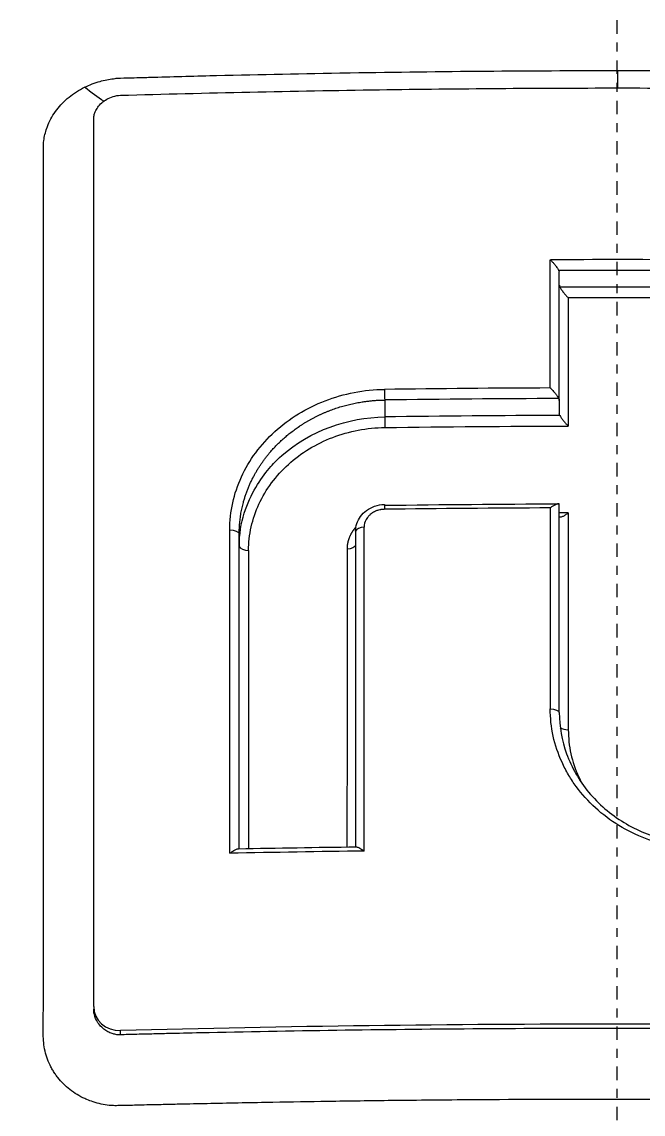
# Model space of a CAD drawing. Header units: millimetres. Extents: x 0 to 4378, y 0 to 2376.
# Drawn here: x 2208.01 to 2214.96, y 1606.18 to 1618.39 of the extents above; entities that cross this region are included whole.
import ezdxf

# ---------------------------------------------------------------- set-up
doc = ezdxf.new("R2010")
doc.units = ezdxf.units.MM
doc.header["$LTSCALE"] = 0.2
doc.linetypes.add('CENTER2', pattern=[1.125, 0.75, -0.125, 0.125, -0.125])
doc.layers.add('02_Center Line', color=1, linetype='CENTER2')

# ---------------------------------------------------------------- blocks, each defined once
blk = doc.blocks.new('Blk$A3R2-0W24J')
for p, q in [((-0.649, 1011.899), (-0.649, 1013.332)), ((-2.602, 1011.904), (-2.602, 1011.715)), ((-0.649, 1011.899), (-0.649, 1011.752)), ((-0.649, 1008.408), (-0.649, 1010.736)), ((-0.649, 1010.618), (-0.649, 1010.722)), ((-0.649, 1008.408), (-0.649, 1010.6)), ((-4.23, 1006.887), (-4.23, 1010.406)), ((-4.23, 1010.406), (-4.23, 1010.266)), ((-2.928, 1010.436), (-2.928, 1006.908)), ((-4.23, 1006.887), (-4.23, 1010.266)), ((-2.928, 1010.282), (-2.928, 1006.908)), ((-2.928, 1010.282), (-2.928, 1010.282)), ((-4.23, 1009.791), (-4.23, 1009.791)), ((-4.125, 1009.81), (-4.125, 1009.81)), ((-0.649, 1008.408), (-0.649, 1008.408)), ((-0.649, 1008.408), (-0.649, 1008.408)), ((-4.23, 1008.232), (-4.23, 1008.232)), ((-4.124, 1008.254), (-4.125, 1008.254)), ((-5.858, 1005.121), (-5.858, 1005.093)), ((-5.829, 1004.973), (-5.829, 1004.973)), ((-5.558, 1004.806), (-5.558, 1004.854)), ((-0.285, 1004.084), (-0.285, 1004.084))]:
    blk.add_line(p, q)
for centre, radius, start, end in [((0, 986.2), 24.151, 99.8337, 99.8338), ((0, 986.2), 24.151, 100.0876, 100.0877), ((0, 986.2), 22.5, 91.65176261200726, 91.65179623247384), ((0, 1004.3), 1.25, 190.0995, 190.1003)]:
    blk.add_arc(centre, radius, start, end)
for centre, major_axis, ratio, start_param, end_param in [((-0.759, 972.597), (0.004, 82.251), 0.0001, 5.212499, 5.232472), ((0, 986.906), (71.394, -0.001), 0.372125, 1.56023, 1.581294), ((-0.761, 1013.359), (-0.111, 0.038), 0.508261, 3.322829, 3.62204), ((0, 986.701), (71.374, -0.001), 0.37342, 1.56159, 1.579944), ((0, 986.515), (71.379, -0.001), 0.373395, 1.561722, 1.579812), ((0, 986.309), (71.367, -0.001), 0.374672, 1.563054, 1.57848), ((-0.541, 972.626), (-0.002, 81.799), 0.000088, 1.053934, 1.073989), ((0.009, 984.45), (74.104, -0.001), 0.372313, 1.581043, 1.606078), ((0.009, 984.276), (74.055, -0.001), 0.373311, 1.579759, 1.60606), ((0.008, 984.087), (74.001, -0.001), 0.373579, 1.579615, 1.60608), ((-2.603, 1010.635), (-0.0013, 0.1), 0.032031, 0.000012, 1.088558), ((-2.603, 1010.635), (-0.0013, 0.1), 0.032031, 6.200485, 6.283197), ((0.007, 982.574), (-75.665, 0.001), 0.371697, 4.722395, 4.746949), ((-0.755, 972.952), (0.003, 81.499), 0.000065, 5.163078, 5.193919), ((0.006, 982.463), (75.101, -0.001), 0.375219, 1.578176, 1.579515), ((-0.543, 972.946), (-0.001, 81.117), 0.000063, 1.087484, 1.120975), ((-2.849, 973.086), (-0.006, -81.06), 0.000203, 2.000559, 2.050301), ((-4.356, 973.168), (0.006, 80.689), 0.000244, 5.1428, 5.192726), ((-3.005, 973.094), (0.004, -80.621), 0.000239, 4.233607, 4.279597), ((-4.103, 973.155), (-0.005, 80.346), 0.000269, 1.09132, 1.137515), ((0.026, 977.084), (-80.099, 0.001), 0.371981, 4.748074, 4.766871), ((-5.558, 1005.129), (0.297, 0.047), 0.914372, 2.997164, 4.567957)]:
    blk.add_ellipse(centre, major_axis=major_axis, ratio=ratio, start_param=start_param, end_param=end_param)
for points, knots in [([(-21.116, 969.112), (-21.626, 969.646), (-22.095, 970.163), (-23.074, 971.297), (-23.575, 971.896), (-24.501, 973.079), (-25.497, 974.391), (-27.14, 977.052), (-27.524, 977.712), (-27.992, 978.601), (-28.114, 978.841), (-28.356, 979.326), (-28.486, 979.591), (-28.785, 980.218), (-28.96, 980.598), (-29.179, 981.1), (-29.235, 981.229), (-29.489, 981.831), (-29.685, 982.324), (-30.166, 983.613), (-30.435, 984.419), (-31.714, 988.8), (-32.401, 993.246), (-31.75, 998.537), (-31.715, 998.794), (-31.638, 999.324), (-31.596, 999.588), (-31.509, 1000.101), (-31.463, 1000.354), (-31.22, 1001.611), (-30.976, 1002.602), (-30.536, 1004.074), (-30.376, 1004.563), (-29.508, 1007.015), (-28.615, 1008.914), (-27.265, 1011.162), (-26.987, 1011.599), (-24.346, 1015.545), (-21.31, 1018.558), (-15.568, 1022.401), (-13.191, 1023.614), (-9.442, 1025.005), (-8.166, 1025.393), (-5.586, 1026.017), (-4.261, 1026.255), (-2.933, 1026.4)], [0, 0, 0, 0, 0.224226, 0.224226, 0.438481, 0.438481, 0.643813, 0.643813, 0.718212, 0.718212, 0.74576, 0.74576, 0.776284, 0.776284, 0.820204, 0.820204, 0.834927, 0.834927, 0.896521, 0.896521, 0.995652, 0.995652, 1.428405, 1.428405, 1.450296, 1.450296, 1.471663, 1.471663, 1.492327, 1.492327, 1.574835, 1.574835, 1.616316, 1.616316, 1.784634, 1.784634, 1.826029, 1.826029, 2.164003, 2.164003, 2.373598, 2.373598, 2.479923, 2.479923, 2.586935, 2.586935, 2.586935, 2.586935]), ([(-13.381, 1025.246), (-13.998, 1025.034), (-14.607, 1024.809), (-15.869, 1024.308), (-16.518, 1024.03), (-17.882, 1023.406), (-18.593, 1023.054), (-21.136, 1021.706), (-22.859, 1020.609), (-24.878, 1019.112), (-25.292, 1018.793), (-26.628, 1017.719), (-27.511, 1016.942), (-29.245, 1015.282), (-30.089, 1014.394), (-31.29, 1013.013), (-31.686, 1012.535), (-32.465, 1011.552), (-32.847, 1011.045), (-33.595, 1010.003), (-33.96, 1009.466), (-35.055, 1007.774), (-35.73, 1006.599), (-36.656, 1004.789), (-36.956, 1004.164), (-37.531, 1002.878), (-37.806, 1002.218), (-38.327, 1000.864), (-38.572, 1000.169), (-38.912, 999.116), (-39.021, 998.759), (-39.344, 997.656), (-39.539, 996.907), (-40.087, 994.527), (-40.357, 992.884), (-40.566, 990.837), (-40.6, 990.435), (-40.668, 989.496), (-40.695, 988.958), (-40.722, 988.066), (-40.728, 987.74), (-40.73, 987.306), (-40.731, 987.243), (-40.731, 987.104), (-40.731, 987.032), (-40.731, 986.707), (-40.73, 986.512), (-40.73, 986.159), (-40.73, 986.063), (-40.731, 985.777), (-40.731, 985.631), (-40.731, 985.322), (-40.731, 985.17), (-40.73, 984.917), (-40.729, 984.816), (-40.727, 984.626), (-40.725, 984.545), (-40.722, 984.348), (-40.719, 984.241), (-40.714, 984.043), (-40.711, 983.953), (-40.665, 982.598), (-40.562, 981.333), (-40.293, 979.265), (-40.163, 978.46), (-39.86, 976.891), (-39.689, 976.125), (-39.401, 974.994), (-39.302, 974.627), (-38.987, 973.526), (-38.756, 972.795), (-37.548, 969.334), (-36.282, 966.663), (-34.603, 963.966), (-34.516, 963.829), (-34.342, 963.556), (-34.254, 963.42), (-34.076, 963.15), (-33.986, 963.015), (-33.824, 962.774), (-33.751, 962.667), (-33.302, 962.016), (-32.907, 961.474), (-32.383, 960.79), (-32.266, 960.639), (-32.046, 960.359), (-31.942, 960.229), (-31.733, 959.969), (-31.627, 959.839), (-31.383, 959.544), (-31.245, 959.38), (-30.972, 959.06), (-30.838, 958.905), (-30.548, 958.576), (-30.393, 958.404), (-30.163, 958.153), (-30.091, 958.075), (-29.914, 957.885), (-29.808, 957.773), (-29.578, 957.532), (-29.453, 957.402), (-29.144, 957.087), (-28.959, 956.902), (-28.573, 956.522), (-28.372, 956.328), (-27.754, 955.744), (-27.329, 955.359), (-26.789, 954.891), (-26.686, 954.802), (-26.417, 954.574), (-26.251, 954.435), (-25.903, 954.149), (-25.722, 954.003), (-25.343, 953.703), (-25.145, 953.548), (-24.745, 953.243), (-24.544, 953.093), (-24.145, 952.8), (-23.948, 952.658), (-23.359, 952.242), (-22.962, 951.972), (-22.177, 951.458), (-21.79, 951.213), (-21.026, 950.749), (-20.65, 950.529), (-19.559, 949.913), (-18.828, 949.529), (-17.418, 948.843), (-16.743, 948.536), (-15.452, 947.992), (-14.839, 947.751), (-13.67, 947.325), (-13.119, 947.136), (-12.315, 946.881), (-12.069, 946.805), (-11.358, 946.594), (-10.889, 946.464), (-9.588, 946.127), (-8.749, 945.938), (-6.621, 945.528), (-5.325, 945.341), (-3.358, 945.153), (-2.7, 945.106), (-1.711, 945.059), (-1.378, 945.048), (-0.715, 945.032), (-0.388, 945.029), (-0.057, 945.029)], [-18.65667, -18.65667, -18.65667, -18.65667, -18.308332, -18.308332, -17.924512, -17.924512, -17.485993, -17.485993, -16.316696, -16.316696, -16.006668, -16.006668, -15.296307, -15.296307, -14.534305, -14.534305, -14.139555, -14.139555, -13.730091, -13.730091, -13.30546, -13.30546, -12.401825, -12.401825, -11.929878, -11.929878, -11.437802, -11.437802, -10.9252, -10.9252, -10.663362, -10.663362, -10.117833, -10.117833, -8.934625, -8.934625, -8.645977, -8.645977, -8.260408, -8.260408, -8.006475, -8.006475, -7.961161, -7.961161, -7.91407, -7.91407, -7.778509, -7.778509, -7.724161, -7.724161, -7.666804, -7.666804, -7.602838, -7.602838, -7.565627, -7.565627, -7.532521, -7.532521, -7.488032, -7.488032, -7.450837, -7.450837, -6.924212, -6.924212, -6.587553, -6.587553, -6.265466, -6.265466, -6.109966, -6.109966, -5.79866, -5.79866, -4.627003, -4.627003, -4.564096, -4.564096, -4.501625, -4.501625, -4.439084, -4.439084, -4.389917, -4.389917, -4.135415, -4.135415, -4.06302, -4.06302, -4.00074, -4.00074, -3.938004, -3.938004, -3.858125, -3.858125, -3.782258, -3.782258, -3.697501, -3.697501, -3.658476, -3.658476, -3.601749, -3.601749, -3.53559, -3.53559, -3.439968, -3.439968, -3.337887, -3.337887, -3.131131, -3.131131, -3.082568, -3.082568, -3.005474, -3.005474, -2.922888, -2.922888, -2.834293, -2.834293, -2.74619, -2.74619, -2.661641, -2.661641, -2.496608, -2.496608, -2.34096, -2.34096, -2.194458, -2.194458, -1.921626, -1.921626, -1.681164, -1.681164, -1.470918, -1.470918, -1.287493, -1.287493, -1.207074, -1.207074, -1.056347, -1.056347, -0.792008, -0.792008, -0.395398, -0.395398, -0.197631, -0.197631, -0.099394, -0.099394, 0, 0, 0, 0]), ([(-20.581, 978.945), (-21.167, 979.551), (-21.725, 980.188), (-22.772, 981.502), (-23.264, 982.183), (-24.638, 984.287), (-25.419, 985.771), (-26.472, 988.335), (-26.828, 989.385), (-27.191, 990.74), (-27.262, 991.029), (-27.361, 991.457), (-27.394, 991.604), (-27.576, 992.458), (-27.694, 993.169), (-27.831, 994.257), (-27.872, 994.645), (-27.936, 995.456), (-27.959, 995.872), (-27.985, 996.717), (-27.987, 997.149), (-27.97, 998.018), (-27.95, 998.453), (-27.889, 999.316), (-27.847, 999.746), (-27.58, 1001.92), (-27.185, 1003.628), (-26.486, 1005.68), (-26.342, 1006.072), (-25.869, 1007.268), (-25.508, 1008.061), (-24.707, 1009.613), (-24.265, 1010.373), (-23.549, 1011.475), (-23.304, 1011.832), (-22.797, 1012.535), (-22.535, 1012.879), (-21.999, 1013.551), (-21.72, 1013.884), (-21.147, 1014.536), (-20.844, 1014.862), (-20.405, 1015.316), (-20.262, 1015.46), (-17.851, 1017.839), (-15.19, 1019.683), (-11.896, 1021.221), (-11.527, 1021.384), (-10.501, 1021.812), (-9.837, 1022.06), (-8.16, 1022.619), (-7.133, 1022.9), (-5.569, 1023.236), (-5.045, 1023.334), (-3.992, 1023.5), (-3.464, 1023.569), (-2.933, 1023.623)], [0.00002, 0.00002, 0.00002, 0.00002, 0.259158, 0.259158, 0.518708, 0.518708, 1.038075, 1.038075, 1.384705, 1.384705, 1.477831, 1.477831, 1.526561, 1.526561, 1.759973, 1.759973, 1.890971, 1.890971, 2.029156, 2.029156, 2.171186, 2.171186, 2.316283, 2.316283, 2.460898, 2.460898, 3.049329, 3.049329, 3.189055, 3.189055, 3.478614, 3.478614, 3.769885, 3.769885, 3.913253, 3.913253, 4.056001, 4.056001, 4.19686, 4.19686, 4.341119, 4.341119, 4.411312, 4.411312, 5.498875, 5.498875, 5.634552, 5.634552, 5.872375, 5.872375, 6.229939, 6.229939, 6.408513, 6.408513, 6.587137, 6.587137, 6.587137, 6.587137]), ([(0.009, 1021.202), (-1.128, 1021.202), (-2.276, 1021.115), (-4.534, 1020.814), (-5.688, 1020.588), (-8.127, 1019.953), (-9.404, 1019.522), (-13.452, 1017.824), (-16.034, 1016.205), (-20.77, 1011.977), (-22.793, 1009.317), (-25.516, 1003.711), (-26.47, 1000.541), (-26.709, 995.347), (-26.63, 993.758), (-26.035, 989.818), (-25.328, 987.51), (-22.925, 982.437), (-21.315, 980.44), (-20.252, 979.248)], [-3.557548, -3.557548, -3.557548, -3.557548, -3.349945, -3.349945, -3.131371, -3.131371, -2.88131, -2.88131, -2.314192, -2.314192, -1.681115, -1.681115, -1.111984, -1.111984, -0.864569, -0.864569, -0.492008, -0.492008, -0.000015, -0.000015, -0.000015, -0.000015]), ([(20.254, 979.248), (21.316, 980.438), (22.924, 982.434), (25.326, 987.501), (26.033, 989.806), (26.63, 993.742), (26.71, 995.329), (26.475, 1000.52), (25.525, 1003.691), (22.805, 1009.301), (20.784, 1011.963), (16.051, 1016.193), (13.47, 1017.815), (9.424, 1019.515), (8.146, 1019.947), (5.708, 1020.584), (4.554, 1020.811), (2.295, 1021.114), (1.147, 1021.201), (0.009, 1021.202)], [-5.847616, -5.847616, -5.847616, -5.847616, -5.038817, -5.038817, -4.426364, -4.426364, -4.019655, -4.019655, -3.083823, -3.083823, -2.043533, -2.043533, -1.111663, -1.111663, -0.700523, -0.700523, -0.341482, -0.341482, 0, 0, 0, 0]), ([(-5.962, 1015.401), (-5.903, 1015.428), (-5.846, 1015.45), (-5.787, 1015.467), (-5.744, 1015.479), (-5.679, 1015.493), (-5.638, 1015.497), (-5.623, 1015.499), (-5.611, 1015.5), (-5.605, 1015.501), (-5.584, 1015.503), (-5.542, 1015.504), (-5.479, 1015.506), (-5.426, 1015.508), (-5.329, 1015.51), (-5.263, 1015.512), (-5.252, 1015.513), (-5.241, 1015.513), (-5.232, 1015.513), (-4.989, 1015.52), (-4.758, 1015.526), (-4.512, 1015.532), (-4.503, 1015.532), (-4.494, 1015.533), (-4.485, 1015.533), (-3.978, 1015.545), (-3.517, 1015.554), (-3.008, 1015.563), (-3.002, 1015.563), (-2.996, 1015.563), (-2.99, 1015.563), (-1.958, 1015.58), (-0.982, 1015.588), (0.003, 1015.588)], [0, 0, 0, 0, 0.03125, 0.03125, 0.03125, 0.053883, 0.053883, 0.053883, 0.0625, 0.0625, 0.0625, 0.09375, 0.09375, 0.09375, 0.120399, 0.120399, 0.120399, 0.125, 0.125, 0.125, 0.245614, 0.245614, 0.245614, 0.25, 0.25, 0.25, 0.497095, 0.497095, 0.497095, 0.5, 0.5, 0.5, 1, 1, 1, 1]), ([(0.003, 1015.588), (0.918, 1015.588), (1.875, 1015.58), (2.779, 1015.566), (2.851, 1015.565), (2.923, 1015.564), (2.996, 1015.563), (3.383, 1015.557), (3.783, 1015.549), (4.166, 1015.54), (4.275, 1015.538), (4.383, 1015.535), (4.491, 1015.533), (4.737, 1015.527), (4.983, 1015.521), (5.238, 1015.513), (5.299, 1015.512), (5.362, 1015.51), (5.424, 1015.508), (5.466, 1015.506), (5.509, 1015.506), (5.552, 1015.504), (5.572, 1015.503), (5.591, 1015.502), (5.611, 1015.501), (5.72, 1015.491), (5.824, 1015.464), (5.919, 1015.423), (5.935, 1015.416), (5.951, 1015.409), (5.967, 1015.401)], [0, 0, 0, 0, 0.0625, 0.0625, 0.0625, 0.0674467, 0.0674467, 0.0674467, 0.09375, 0.09375, 0.09375, 0.1011986, 0.1011986, 0.1011986, 0.1181477, 0.1181477, 0.1181477, 0.1222453, 0.1222453, 0.1222453, 0.125, 0.125, 0.125, 0.1262746, 0.1262746, 0.1262746, 0.133446, 0.133446, 0.133446, 0.1346715, 0.1346715, 0.1346715, 0.1346715]), ([(-6.421, 1005.71), (-6.421, 1005.739), (-6.421, 1005.769), (-6.421, 1005.801), (-6.421, 1006.22), (-6.421, 1006.628), (-6.421, 1007.025), (-6.421, 1007.474), (-6.421, 1007.908), (-6.421, 1008.328), (-6.421, 1008.371), (-6.421, 1008.413), (-6.421, 1008.455), (-6.421, 1008.856), (-6.421, 1009.245), (-6.421, 1009.62), (-6.421, 1009.632), (-6.421, 1009.645), (-6.421, 1009.657), (-6.421, 1009.85), (-6.421, 1010.041), (-6.421, 1010.227), (-6.421, 1010.414), (-6.421, 1010.561), (-6.421, 1010.778), (-6.421, 1010.813), (-6.421, 1010.849), (-6.421, 1010.884), (-6.421, 1011.279), (-6.421, 1011.659), (-6.421, 1012.026), (-6.421, 1012.23), (-6.421, 1012.419), (-6.421, 1012.609), (-6.421, 1012.791), (-6.421, 1012.974), (-6.421, 1013.176), (-6.421, 1013.488), (-6.421, 1013.783), (-6.421, 1014.077), (-6.421, 1014.171), (-6.421, 1014.264), (-6.421, 1014.357), (-6.421, 1014.385), (-6.421, 1014.413), (-6.421, 1014.441), (-6.421, 1014.502), (-6.421, 1014.562), (-6.421, 1014.623), (-6.421, 1014.653), (-6.421, 1014.683), (-6.421, 1014.714), (-6.421, 1014.744), (-6.42, 1014.774), (-6.416, 1014.805), (-6.41, 1014.851), (-6.399, 1014.897), (-6.383, 1014.942), (-6.379, 1014.956), (-6.373, 1014.969), (-6.368, 1014.983), (-6.356, 1015.012), (-6.342, 1015.04), (-6.326, 1015.068), (-6.31, 1015.095), (-6.292, 1015.122), (-6.272, 1015.148), (-6.233, 1015.2), (-6.186, 1015.248), (-6.134, 1015.29), (-6.108, 1015.312), (-6.08, 1015.332), (-6.052, 1015.35), (-6.023, 1015.369), (-5.993, 1015.386), (-5.962, 1015.401)], [0.7479366, 0.7479366, 0.7479366, 0.7479366, 0.75, 0.75, 0.75, 0.7778267, 0.7778267, 0.7778267, 0.8093257, 0.8093257, 0.8093257, 0.8125, 0.8125, 0.8125, 0.8427642, 0.8427642, 0.8427642, 0.84375, 0.84375, 0.84375, 0.859375, 0.859375, 0.859375, 0.875, 0.875, 0.875, 0.8775605, 0.8775605, 0.8775605, 0.90625, 0.90625, 0.90625, 0.9222304, 0.9222304, 0.9222304, 0.9375, 0.9375, 0.9375, 0.9612141, 0.9612141, 0.9612141, 0.96875, 0.96875, 0.96875, 0.9710053, 0.9710053, 0.9710053, 0.9758787, 0.9758787, 0.9758787, 0.9783012, 0.9783012, 0.9783012, 0.9807089, 0.9807089, 0.9807089, 0.984375, 0.984375, 0.984375, 0.9854706, 0.9854706, 0.9854706, 0.987866, 0.987866, 0.987866, 0.9902844, 0.9902844, 0.9902844, 0.9951532, 0.9951532, 0.9951532, 0.9975841, 0.9975841, 0.9975841, 1, 1, 1, 1]), ([(-5.558, 1015.311), (-4.594, 1015.339), (-3.629, 1015.36), (-1.773, 1015.386), (-0.887, 1015.393), (0.893, 1015.393), (1.779, 1015.386), (3.634, 1015.36), (4.6, 1015.339), (5.564, 1015.311)], [-1.113248, -1.113248, -1.113248, -1.113248, -0.82321, -0.82321, -0.556619, -0.556619, -0.289996, -0.289996, 0, 0, 0, 0]), ([(-5.858, 1015.043), (-5.858, 1015.057), (-5.857, 1015.071), (-5.851, 1015.099), (-5.846, 1015.113), (-5.833, 1015.144), (-5.824, 1015.161), (-5.8, 1015.194), (-5.785, 1015.211), (-5.751, 1015.241), (-5.732, 1015.255), (-5.69, 1015.28), (-5.666, 1015.29), (-5.614, 1015.306), (-5.586, 1015.31), (-5.558, 1015.311)], [-0.04708138, -0.04708138, -0.04708138, -0.04708138, -0.04206155, -0.04206155, -0.03717867, -0.03717867, -0.03071828, -0.03071828, -0.02354661, -0.02354661, -0.01630299, -0.01630299, -0.00841386, -0.00841386, -0.00000018, -0.00000018, -0.00000018, -0.00000018]), ([(-5.858, 1005.121), (-5.858, 1006.833), (-5.858, 1008.517), (-5.858, 1011.827), (-5.858, 1013.448), (-5.858, 1015.043)], [-1.119586, -1.119586, -1.119586, -1.119586, -0.560022, -0.560022, -0.000001, -0.000001, -0.000001, -0.000001]), ([(-0.749, 1013.472), (-0.747, 1013.47), (-0.745, 1013.468), (-0.735, 1013.458), (-0.726, 1013.449), (-0.71, 1013.431), (-0.702, 1013.422), (-0.686, 1013.401), (-0.678, 1013.389), (-0.663, 1013.368), (-0.658, 1013.359), (-0.654, 1013.352)], [-0.00087517, -0.00087517, -0.00087517, -0.00087517, 0, 0, 0.00367077, 0.00367077, 0.00733576, 0.00733576, 0.01154249, 0.01154249, 0.01552268, 0.01552268, 0.01552268, 0.01552268]), ([(-0.648, 1013.187), (-0.648, 1013.184), (-0.648, 1013.18), (-0.646, 1013.174), (-0.645, 1013.17), (-0.643, 1013.167)], [0.000001277, 0.000001277, 0.000001277, 0.000001277, 0.001372945, 0.001372945, 0.002896362, 0.002896362, 0.002896362, 0.002896362]), ([(-0.643, 1013.167), (-0.639, 1013.159), (-0.633, 1013.15), (-0.619, 1013.129), (-0.61, 1013.117), (-0.594, 1013.097), (-0.586, 1013.087), (-0.571, 1013.07), (-0.562, 1013.061), (-0.552, 1013.051), (-0.55, 1013.049), (-0.548, 1013.047)], [0.00007712, 0.00007712, 0.00007712, 0.00007712, 0.00339611, 0.00339611, 0.00696269, 0.00696269, 0.00993886, 0.00993886, 0.01291436, 0.01291436, 0.01372222, 0.01372222, 0.01372222, 0.01372222]), ([(-4.336, 1010.452), (-4.336, 1010.553), (-4.325, 1010.654), (-4.303, 1010.754), (-4.281, 1010.853), (-4.248, 1010.95), (-4.205, 1011.044), (-4.162, 1011.138), (-4.109, 1011.229), (-4.046, 1011.314), (-3.983, 1011.399), (-3.911, 1011.478), (-3.831, 1011.551), (-3.751, 1011.624), (-3.663, 1011.69), (-3.568, 1011.748), (-3.474, 1011.806), (-3.373, 1011.855), (-3.268, 1011.895), (-3.163, 1011.936), (-3.054, 1011.967), (-2.943, 1011.989), (-2.832, 1012.01), (-2.718, 1012.021), (-2.604, 1012.023)], [0, 0, 0, 0, 0.125, 0.125, 0.125, 0.25, 0.25, 0.25, 0.375, 0.375, 0.375, 0.499999, 0.499999, 0.499999, 0.625, 0.625, 0.625, 0.75, 0.75, 0.75, 0.875, 0.875, 0.875, 1, 1, 1, 1]), ([(-0.749, 1012.039), (-0.747, 1012.037), (-0.745, 1012.035), (-0.733, 1012.023), (-0.723, 1012.012), (-0.704, 1011.99), (-0.695, 1011.979), (-0.68, 1011.959), (-0.674, 1011.95), (-0.663, 1011.934), (-0.658, 1011.926), (-0.655, 1011.92)], [-0.00093187, -0.00093187, -0.00093187, -0.00093187, 0, 0, 0.00436612, 0.00436612, 0.00867322, 0.00867322, 0.01202355, 0.01202355, 0.01490186, 0.01490186, 0.01490186, 0.01490186]), ([(-0.655, 1011.92), (-0.653, 1011.916), (-0.651, 1011.913), (-0.649, 1011.906), (-0.649, 1011.902), (-0.649, 1011.899)], [0.000120329, 0.000120329, 0.000120329, 0.000120329, 0.001765657, 0.001765657, 0.003236737, 0.003236737, 0.003236737, 0.003236737]), ([(-4.23, 1010.266), (-4.23, 1010.541), (-4.142, 1010.761), (-4.045, 1010.927), (-3.996, 1011.01), (-3.944, 1011.081), (-3.894, 1011.139), (-3.843, 1011.198), (-3.83, 1011.214), (-3.752, 1011.283), (-3.439, 1011.561), (-3.014, 1011.71), (-2.602, 1011.715)], [0, 0, 0, 0, 0.25, 0.25, 0.25, 0.375, 0.375, 0.375, 0.5, 0.5, 0.5, 1, 1, 1, 1]), ([(-0.643, 1011.731), (-0.644, 1011.735), (-0.646, 1011.738), (-0.648, 1011.746), (-0.648, 1011.749), (-0.649, 1011.752)], [-0.003051764, -0.003051764, -0.003051764, -0.003051764, -0.001475328, -0.001475328, -0.000001276, -0.000001276, -0.000001276, -0.000001276]), ([(-0.643, 1011.731), (-0.639, 1011.724), (-0.633, 1011.716), (-0.62, 1011.696), (-0.612, 1011.686), (-0.596, 1011.666), (-0.588, 1011.656), (-0.572, 1011.637), (-0.563, 1011.627), (-0.552, 1011.617), (-0.55, 1011.615), (-0.548, 1011.613)], [0.00000446, 0.00000446, 0.00000446, 0.00000446, 0.00315582, 0.00315582, 0.00647054, 0.00647054, 0.00967903, 0.00967903, 0.01290135, 0.01290135, 0.01364303, 0.01364303, 0.01364303, 0.01364303]), ([(-4.125, 1010.22), (-4.125, 1010.309), (-4.115, 1010.397), (-4.096, 1010.485), (-4.076, 1010.572), (-4.047, 1010.658), (-4.009, 1010.74), (-3.971, 1010.822), (-3.924, 1010.902), (-3.868, 1010.976), (-3.813, 1011.051), (-3.749, 1011.121), (-3.679, 1011.184), (-3.608, 1011.248), (-3.531, 1011.306), (-3.448, 1011.357), (-3.365, 1011.407), (-3.276, 1011.45), (-3.184, 1011.486), (-3.092, 1011.521), (-2.995, 1011.548), (-2.898, 1011.567), (-2.8, 1011.585), (-2.7, 1011.595), (-2.6, 1011.596)], [0, 0, 0, 0, 0.125, 0.125, 0.125, 0.25, 0.25, 0.25, 0.375, 0.375, 0.375, 0.5, 0.5, 0.5, 0.625, 0.625, 0.625, 0.75, 0.75, 0.75, 0.875, 0.875, 0.875, 1, 1, 1, 1]), ([(-2.928, 1010.437), (-2.928, 1010.466), (-2.923, 1010.494), (-2.905, 1010.55), (-2.891, 1010.577), (-2.854, 1010.628), (-2.831, 1010.65), (-2.778, 1010.689), (-2.747, 1010.705), (-2.68, 1010.728), (-2.642, 1010.735), (-2.605, 1010.735)], [0, 0, 0, 0, 0.00895328, 0.00895328, 0.01838291, 0.01838291, 0.02820002, 0.02820002, 0.03841759, 0.03841759, 0.04963357, 0.04963357, 0.04963357, 0.04963357]), ([(-0.649, 1010.736), (-0.649, 1010.739), (-0.65, 1010.741), (-0.654, 1010.743), (-0.657, 1010.743), (-0.669, 1010.742), (-0.68, 1010.738), (-0.702, 1010.729), (-0.711, 1010.724), (-0.73, 1010.712), (-0.74, 1010.705), (-0.749, 1010.697)], [-0.01932859, -0.01932859, -0.01932859, -0.01932859, -0.01686752, -0.01686752, -0.01403596, -0.01403596, -0.0080494, -0.0080494, -0.00399872, -0.00399872, 0, 0, 0, 0]), ([(-2.607, 1010.681), (-2.621, 1010.681), (-2.634, 1010.68), (-2.645, 1010.678), (-2.649, 1010.678), (-2.653, 1010.677), (-2.656, 1010.676), (-2.666, 1010.674), (-2.675, 1010.672), (-2.683, 1010.669), (-2.686, 1010.669), (-2.689, 1010.668), (-2.691, 1010.667), (-2.701, 1010.663), (-2.709, 1010.659), (-2.717, 1010.655), (-2.725, 1010.651), (-2.732, 1010.647), (-2.738, 1010.643), (-2.744, 1010.639), (-2.75, 1010.635), (-2.755, 1010.631), (-2.761, 1010.627), (-2.766, 1010.622), (-2.77, 1010.618), (-2.78, 1010.609), (-2.788, 1010.6), (-2.794, 1010.592), (-2.8, 1010.584), (-2.805, 1010.576), (-2.81, 1010.568), (-2.825, 1010.54), (-2.832, 1010.511), (-2.831, 1010.482)], [0, 0, 0, 0, 0.046422, 0.046422, 0.046422, 0.063135, 0.063135, 0.063135, 0.11053, 0.11053, 0.11053, 0.12627, 0.12627, 0.12627, 0.18889, 0.18889, 0.18889, 0.251509, 0.251509, 0.251509, 0.313558, 0.313558, 0.313558, 0.37668, 0.37668, 0.37668, 0.501837, 0.501837, 0.501837, 0.609274, 0.609274, 0.609274, 1, 1, 1, 1]), ([(-0.649, 1010.601), (-0.648, 1010.6), (-0.647, 1010.598), (-0.644, 1010.596), (-0.641, 1010.596), (-0.631, 1010.596), (-0.622, 1010.599), (-0.601, 1010.607), (-0.591, 1010.613), (-0.566, 1010.628), (-0.555, 1010.636), (-0.548, 1010.642)], [0.00005399, 0.00005399, 0.00005399, 0.00005399, 0.00205261, 0.00205261, 0.00430952, 0.00430952, 0.00906863, 0.00906863, 0.01302984, 0.01302984, 0.01836274, 0.01836274, 0.01836274, 0.01836274]), ([(-0.542, 1007.707), (-0.544, 1007.709), (-0.545, 1007.711), (-0.546, 1007.714), (-0.573, 1007.759), (-0.597, 1007.805), (-0.618, 1007.853), (-0.661, 1007.948), (-0.695, 1008.046), (-0.717, 1008.146), (-0.739, 1008.247), (-0.75, 1008.349), (-0.75, 1008.451)], [0.6844931, 0.6844931, 0.6844931, 0.6844931, 0.6875004, 0.6875004, 0.6875004, 0.7500001, 0.7500001, 0.7500001, 0.8750003, 0.8750003, 0.8750003, 1, 1, 1, 1]), ([(-0.649, 1008.408), (-0.649, 1008.253), (-0.62, 1008.096), (-0.511, 1007.796), (-0.427, 1007.648), (-0.212, 1007.387), (-0.075, 1007.271), (0.22, 1007.092), (0.382, 1007.025), (0.689, 1006.946), (0.835, 1006.927), (0.98, 1006.927)], [0, 0, 0, 0, 0.051913, 0.051913, 0.1058776, 0.1058776, 0.1607481, 0.1607481, 0.2128247, 0.2128247, 0.2563593, 0.2563593, 0.2563593, 0.2563593]), ([(-0.548, 1008.216), (-0.548, 1008.126), (-0.538, 1008.036), (-0.519, 1007.948), (-0.5, 1007.86), (-0.47, 1007.773), (-0.432, 1007.69), (-0.422, 1007.668), (-0.412, 1007.647), (-0.4, 1007.626)], [0, 0, 0, 0, 0.1250001, 0.1250001, 0.1250001, 0.2500003, 0.2500003, 0.2500003, 0.2825434, 0.2825434, 0.2825434, 0.2825434]), ([(0.598, 1006.917), (0.502, 1006.937), (0.408, 1006.965), (0.317, 1007), (0.213, 1007.04), (0.112, 1007.089), (0.018, 1007.146), (-0.077, 1007.204), (-0.164, 1007.27), (-0.244, 1007.343), (-0.324, 1007.416), (-0.397, 1007.496), (-0.459, 1007.581), (-0.489, 1007.622), (-0.517, 1007.664), (-0.542, 1007.707)], [0.1417191, 0.1417191, 0.1417191, 0.1417191, 0.2500001, 0.2500001, 0.2500001, 0.3750004, 0.3750004, 0.3750004, 0.5000001, 0.5000001, 0.5000001, 0.6250007, 0.6250007, 0.6250007, 0.6844931, 0.6844931, 0.6844931, 0.6844931]), ([(-4.336, 1006.835), (-4.324, 1006.845), (-4.312, 1006.853), (-4.289, 1006.868), (-4.278, 1006.874), (-4.257, 1006.883), (-4.248, 1006.886), (-4.24, 1006.886), (-4.24, 1006.886), (-4.239, 1006.886)], [0.00000287, 0.00000287, 0.00000287, 0.00000287, 0.00475145, 0.00475145, 0.00953659, 0.00953659, 0.01488501, 0.01488501, 0.01535084, 0.01535084, 0.01535084, 0.01535084]), ([(-2.923, 1006.908), (-2.921, 1006.908), (-2.919, 1006.908), (-2.908, 1006.906), (-2.896, 1006.901), (-2.874, 1006.889), (-2.866, 1006.884), (-2.847, 1006.872), (-2.838, 1006.865), (-2.831, 1006.86)], [0.00275972, 0.00275972, 0.00275972, 0.00275972, 0.00434697, 0.00434697, 0.00936629, 0.00936629, 0.01210725, 0.01210725, 0.0154347, 0.0154347, 0.0154347, 0.0154347]), ([(-6.287, 1004.365), (-6.296, 1004.378), (-6.305, 1004.391), (-6.313, 1004.405), (-6.321, 1004.418), (-6.329, 1004.432), (-6.336, 1004.446), (-6.351, 1004.474), (-6.364, 1004.503), (-6.375, 1004.533), (-6.397, 1004.594), (-6.411, 1004.655), (-6.418, 1004.717), (-6.421, 1004.748), (-6.422, 1004.779), (-6.422, 1004.81), (-6.422, 1004.834), (-6.422, 1004.858), (-6.422, 1004.882), (-6.422, 1004.888), (-6.422, 1004.893), (-6.422, 1004.899), (-6.422, 1004.949), (-6.422, 1004.998), (-6.422, 1005.048), (-6.421, 1005.087), (-6.421, 1005.125), (-6.421, 1005.165), (-6.421, 1005.355), (-6.421, 1005.517), (-6.421, 1005.71)], [0.71415673, 0.71415673, 0.71415673, 0.71415673, 0.71531044, 0.71531044, 0.71531044, 0.7164591, 0.7164591, 0.7164591, 0.71875, 0.71875, 0.71875, 0.72340425, 0.72340425, 0.72340425, 0.72567726, 0.72567726, 0.72567726, 0.72744673, 0.72744673, 0.72744673, 0.72785169, 0.72785169, 0.72785169, 0.73155671, 0.73155671, 0.73155671, 0.734375, 0.734375, 0.734375, 0.74793659, 0.74793659, 0.74793659, 0.74793659]), ([(-5.858, 1005.146), (-5.858, 1005.158), (-5.858, 1005.171), (-5.858, 1005.183), (-5.858, 1005.24), (-5.858, 1005.297), (-5.858, 1005.354)], [0.00509392, 0.00509392, 0.00509392, 0.00509392, 0.00878393, 0.00878393, 0.00878393, 0.02551278, 0.02551278, 0.02551278, 0.02551278]), ([(-5.558, 1004.806), (-5.576, 1004.806), (-5.594, 1004.806), (-5.612, 1004.809), (-5.625, 1004.812), (-5.638, 1004.815), (-5.651, 1004.819), (-5.668, 1004.824), (-5.685, 1004.831), (-5.7, 1004.84), (-5.716, 1004.848), (-5.73, 1004.858), (-5.744, 1004.868), (-5.779, 1004.896), (-5.807, 1004.931), (-5.827, 1004.969), (-5.841, 1004.996), (-5.85, 1005.024), (-5.855, 1005.053), (-5.857, 1005.066), (-5.858, 1005.08), (-5.858, 1005.093)], [0, 0, 0, 0, 0.113476, 0.113476, 0.113476, 0.199772, 0.199772, 0.199772, 0.314498, 0.314498, 0.314498, 0.426157, 0.426157, 0.426157, 0.710514, 0.710514, 0.710514, 0.908214, 0.908214, 0.908214, 1, 1, 1, 1]), ([(5.563, 1004.853), (3.714, 1004.901), (1.862, 1004.924), (-1.85, 1004.925), (-3.705, 1004.901), (-5.558, 1004.854)], [0, 0, 0, 0, 0.4995825, 0.4995825, 0.9999999, 0.9999999, 0.9999999, 0.9999999]), ([(0.002, 1004.877), (-0.506, 1004.877), (-1.013, 1004.875), (-1.521, 1004.872), (-2.029, 1004.868), (-2.537, 1004.863), (-3.044, 1004.856), (-3.552, 1004.849), (-4.06, 1004.84), (-4.567, 1004.829), (-4.693, 1004.826), (-4.82, 1004.824), (-4.947, 1004.821), (-5.01, 1004.819), (-5.074, 1004.818), (-5.137, 1004.816), (-5.2, 1004.815), (-5.264, 1004.813), (-5.327, 1004.812), (-5.391, 1004.81), (-5.454, 1004.809), (-5.517, 1004.807), (-5.531, 1004.807), (-5.545, 1004.806), (-5.558, 1004.806)], [0.500027, 0.500027, 0.500027, 0.500027, 0.636912, 0.636912, 0.636912, 0.773829, 0.773829, 0.773829, 0.9107426, 0.9107426, 0.9107426, 0.944971, 0.944971, 0.944971, 0.9620852, 0.9620852, 0.9620852, 0.9791994, 0.9791994, 0.9791994, 0.9963136, 0.9963136, 0.9963136, 1, 1, 1, 1]), ([(5.563, 1004.806), (5.55, 1004.806), (5.536, 1004.806), (5.522, 1004.807), (5.459, 1004.808), (5.396, 1004.81), (5.332, 1004.812), (5.269, 1004.813), (5.206, 1004.815), (5.142, 1004.816), (5.079, 1004.818), (5.016, 1004.819), (4.952, 1004.821), (4.825, 1004.823), (4.699, 1004.826), (4.572, 1004.829), (4.065, 1004.84), (3.557, 1004.848), (3.05, 1004.856), (2.542, 1004.863), (2.034, 1004.868), (1.526, 1004.872), (1.019, 1004.875), (0.511, 1004.877), (0.003, 1004.877), (0.003, 1004.877), (0.002, 1004.877), (0.002, 1004.877)], [0.0000001, 0.0000001, 0.0000001, 0.0000001, 0.0037017, 0.0037017, 0.0037017, 0.0208155, 0.0208155, 0.0208155, 0.0379293, 0.0379293, 0.0379293, 0.0550431, 0.0550431, 0.0550431, 0.0892707, 0.0892707, 0.0892707, 0.226181, 0.226181, 0.226181, 0.3630914, 0.3630914, 0.3630914, 0.5000017, 0.5000017, 0.5000017, 0.500027, 0.500027, 0.500027, 0.500027]), ([(-5.934, 1004.082), (-5.942, 1004.085), (-5.95, 1004.089), (-5.958, 1004.092), (-5.988, 1004.106), (-6.017, 1004.121), (-6.044, 1004.138), (-6.1, 1004.172), (-6.151, 1004.212), (-6.196, 1004.256), (-6.219, 1004.279), (-6.24, 1004.302), (-6.259, 1004.327), (-6.269, 1004.34), (-6.278, 1004.352), (-6.287, 1004.365)], [0.703125, 0.703125, 0.703125, 0.703125, 0.70373263, 0.70373263, 0.70373263, 0.70603388, 0.70603388, 0.70603388, 0.71067629, 0.71067629, 0.71067629, 0.71299904, 0.71299904, 0.71299904, 0.71415673, 0.71415673, 0.71415673, 0.71415673]), ([(5.96, 1004.097), (5.945, 1004.09), (5.93, 1004.083), (5.915, 1004.077), (5.91, 1004.075), (5.904, 1004.073), (5.898, 1004.071), (5.889, 1004.067), (5.879, 1004.063), (5.869, 1004.06), (5.812, 1004.039), (5.756, 1004.025), (5.705, 1004.019), (5.696, 1004.018), (5.686, 1004.017), (5.675, 1004.016), (5.625, 1004.012), (5.556, 1004.013), (5.534, 1004.014), (5.521, 1004.014), (5.501, 1004.014), (5.473, 1004.015), (5.444, 1004.016), (5.371, 1004.018), (5.363, 1004.018), (5.349, 1004.018), (5.319, 1004.019), (5.271, 1004.02), (5.266, 1004.02), (5.26, 1004.021), (5.255, 1004.021), (5.198, 1004.022), (5.08, 1004.025), (5.021, 1004.026), (4.969, 1004.027), (4.917, 1004.028), (4.866, 1004.03), (4.688, 1004.034), (4.514, 1004.037), (4.336, 1004.041), (3.971, 1004.048), (3.609, 1004.055), (3.246, 1004.06), (3.153, 1004.061), (3.059, 1004.063), (2.965, 1004.064), (2.518, 1004.07), (2.071, 1004.075), (1.625, 1004.078), (1.156, 1004.082), (0.688, 1004.084), (0.22, 1004.084), (0.148, 1004.084), (0.075, 1004.084), (0.003, 1004.084), (-0.535, 1004.084), (-1.086, 1004.082), (-1.619, 1004.078), (-1.928, 1004.076), (-2.23, 1004.073), (-2.521, 1004.07), (-2.757, 1004.067), (-2.997, 1004.064), (-3.241, 1004.06), (-3.442, 1004.057), (-3.647, 1004.054), (-3.854, 1004.05), (-4.082, 1004.046), (-4.313, 1004.041), (-4.548, 1004.036), (-4.652, 1004.034), (-4.756, 1004.032), (-4.861, 1004.03), (-4.875, 1004.029), (-4.889, 1004.029), (-4.903, 1004.029), (-4.962, 1004.028), (-5.022, 1004.026), (-5.082, 1004.025), (-5.142, 1004.023), (-5.158, 1004.023), (-5.262, 1004.021), (-5.346, 1004.019), (-5.414, 1004.017), (-5.468, 1004.016), (-5.481, 1004.016), (-5.493, 1004.016), (-5.504, 1004.015), (-5.533, 1004.015), (-5.545, 1004.014), (-5.557, 1004.014), (-5.568, 1004.014), (-5.579, 1004.014), (-5.604, 1004.013), (-5.625, 1004.013), (-5.648, 1004.014), (-5.67, 1004.016), (-5.675, 1004.016), (-5.68, 1004.017), (-5.684, 1004.017), (-5.744, 1004.024), (-5.806, 1004.037), (-5.866, 1004.056), (-5.889, 1004.064), (-5.912, 1004.072), (-5.934, 1004.082)], [0.4308165, 0.4308165, 0.4308165, 0.4308165, 0.4319529, 0.4319529, 0.4319529, 0.4323771, 0.4323771, 0.4323771, 0.4331191, 0.4331191, 0.4331191, 0.4375, 0.4375, 0.4375, 0.438221, 0.438221, 0.438221, 0.4414062, 0.4414062, 0.4414062, 0.443331, 0.443331, 0.443331, 0.4453125, 0.4453125, 0.4453125, 0.4488405, 0.4488405, 0.4488405, 0.4492187, 0.4492187, 0.4492187, 0.453125, 0.453125, 0.453125, 0.4566024, 0.4566024, 0.4566024, 0.46875, 0.46875, 0.46875, 0.4936128, 0.4936128, 0.4936128, 0.5, 0.5, 0.5, 0.5305013, 0.5305013, 0.5305013, 0.5625, 0.5625, 0.5625, 0.5674377, 0.5674377, 0.5674377, 0.6039167, 0.6039167, 0.6039167, 0.625, 0.625, 0.625, 0.6420973, 0.6420973, 0.6420973, 0.65625, 0.65625, 0.65625, 0.671875, 0.671875, 0.671875, 0.6787717, 0.6787717, 0.6787717, 0.6796875, 0.6796875, 0.6796875, 0.6835937, 0.6835937, 0.6835937, 0.6875, 0.6875, 0.6875, 0.6906377, 0.6906377, 0.6906377, 0.6914062, 0.6914062, 0.6914062, 0.6933594, 0.6933594, 0.6933594, 0.6953125, 0.6953125, 0.6953125, 0.6969329, 0.6969329, 0.6969329, 0.6972656, 0.6972656, 0.6972656, 0.7014726, 0.7014726, 0.7014726, 0.703125, 0.703125, 0.703125, 0.703125])]:
    blk.add_open_spline(points, degree=3, knots=knots)
for points in [[(0.003, 1015.588), (0.003, 1015.512), (0.003, 1015.446), (0.003, 1015.393)], [(-5.746, 1015.245), (-5.811, 1015.286), (-5.884, 1015.341), (-5.962, 1015.401)], [(-2.604, 1012.023), (-2.604, 1011.987), (-2.603, 1011.933), (-2.602, 1011.904)], [(-2.602, 1011.715), (-2.601, 1011.686), (-2.6, 1011.632), (-2.6, 1011.596)], [(-2.6, 1011.596), (-1.916, 1011.605), (-1.233, 1011.611), (-0.548, 1011.613)], [(-2.604, 1010.727), (-1.956, 1010.735), (-1.307, 1010.741), (-0.658, 1010.743)], [(-2.831, 1010.482), (-2.878, 1010.481), (-2.928, 1010.458), (-2.928, 1010.436)], [(-4.336, 1010.452), (-4.287, 1010.453), (-4.23, 1010.429), (-4.23, 1010.406)], [(-2.928, 1010.437), (-2.928, 1010.437), (-2.928, 1010.437), (-2.928, 1010.436)], [(-4.23, 1010.266), (-4.229, 1010.244), (-4.173, 1010.219), (-4.125, 1010.22)], [(-2.928, 1010.282), (-2.928, 1010.261), (-2.978, 1010.237), (-3.024, 1010.236)], [(-0.75, 1008.451), (-0.702, 1008.451), (-0.649, 1008.429), (-0.649, 1008.408)], [(-0.638, 1008.243), (-0.62, 1008.228), (-0.582, 1008.216), (-0.548, 1008.216)], [(-4.239, 1006.886), (-3.801, 1006.895), (-3.362, 1006.902), (-2.923, 1006.908)]]:
    blk.add_open_spline(points, degree=3)
for points, weights, knots in [([(-4.23, 1010.406), (-4.23, 1010.521), (-4.197, 1010.784), (-4.056, 1011.102), (-3.873, 1011.341), (-3.712, 1011.499), (-3.528, 1011.636), (-3.314, 1011.752), (-3.083, 1011.838), (-2.844, 1011.89), (-2.682, 1011.903), (-2.602, 1011.904)], [0.999999999792, 0.999999999798, 0.999999999811, 0.999999999827, 0.999999999839, 0.999999999847, 0.999999999853, 0.999999999859, 0.999999999863, 0.999999999866, 0.999999999867, 0.999999999868], [0, 0, 0, 0, 0.149228, 0.341945, 0.438482, 0.522156, 0.61848, 0.714614, 0.810956, 0.906804, 1, 1, 1, 1]), ([(-2.923, 1010.485), (-2.954, 1010.452), (-2.978, 1010.414), (-3.014, 1010.33), (-3.024, 1010.283), (-3.024, 1010.236)], [1.00000000343, 1.00000000331, 1.00000000314, 1.00000000206, 1.00000000102, 1], [0.5521319, 0.5521319, 0.5521319, 0.5521319, 0.7645287, 0.7645287, 1, 1, 1, 1])]:
    blk.add_rational_spline(points, weights, degree=3, knots=knots)
at = {"layer": '02_Center Line'}
blk.add_line((0, -10), (0, 1148.476), dxfattribs=at)

msp = doc.modelspace()

# ---------------------------------------------------------------- block references
msp.add_blockref('Blk$A3R2-0W24J', (2214.674, 602.257))

doc.saveas('drawing.dxf')
